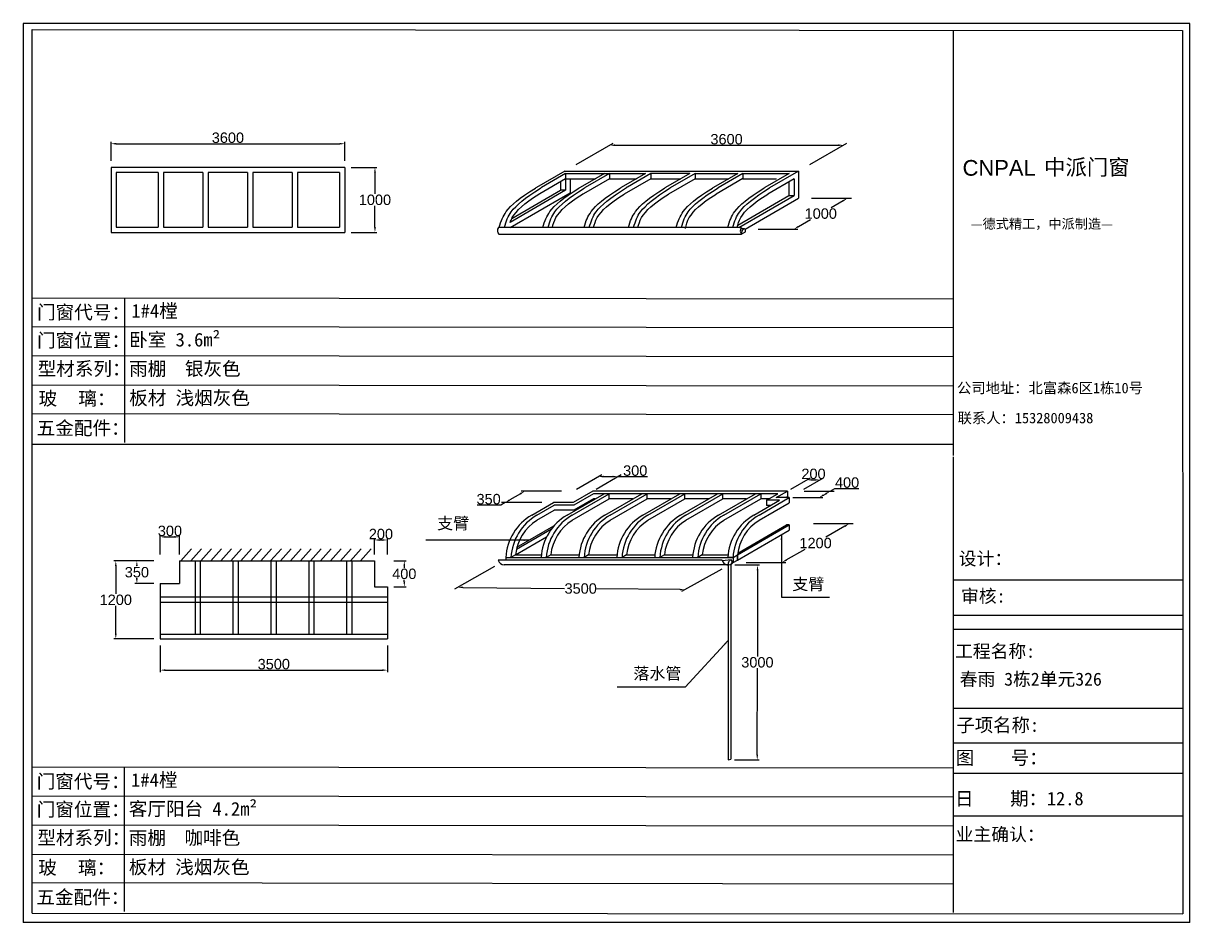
# Model space of a CAD drawing. Header units: inches. Extents: x -138455 to 599497, y -747149 to 13167.
# Drawn here: x 153156 to 171121, y -627251 to -613406 of the extents above; entities that cross this region are included whole.
import ezdxf

# ---------------------------------------------------------------- set-up
doc = ezdxf.new("R2010")
doc.units = ezdxf.units.IN
doc.header["$MEASUREMENT"] = 0
doc.header["$PDMODE"] = 35
doc.header["$PDSIZE"] = -3
doc.layers.add('0 @ 1', color=7, linetype='Continuous')
doc.styles.add('Annotative', font='arialbd.ttf')
doc.styles.add('MtXpl_', font='')
doc.styles.get("Standard").update_dxf_attribs({"font": 'arial.ttf'})
doc.styles.get('MtXpl_').set_extended_font_data('SimSun')
doc.dimstyles.get("Standard").update_dxf_attribs({"dimtxt": 80, "dimasz": 70, "dimexe": 40, "dimexo": 80, "dimgap": 0, "dimtad": 1, "dimtih": 1, "dimtoh": 1, "dimdec": 0, "dimzin": 0, "dimdsep": 46, "dimtxsty": 'Standard', "dimcen": 0.09, "dimadec": 0, "dimazin": 0, "dimtfac": 1, "dimtdec": 0, "dimtofl": 0, "dimtmove": 0, "dimatfit": 3, "dimfxl": 0, "dimtolj": 1, "dimtzin": 0, "dimarcsym": 0})

# ---------------------------------------------------------------- blocks, each defined once
blk = doc.blocks.new('*D2456')
at = {"color": 0, "lineweight": -2, "transparency": 16777216}
for p, q in [((165298, -616098), (165911, -616098)), ((165782, -616138), (165597, -616245)), ((165096, -616534), (165280, -616428)), ((164473, -616574), (165086, -616574))]:
    blk.add_line(p, q, dxfattribs=at)
at = {"color": 0, "transparency": 16777216}
for points in [[(165775, -616127), (165788, -616150), (165851, -616098)], [(165089, -616523), (165102, -616546), (165026, -616574)]]:
    blk.add_solid(points, dxfattribs=at)
at = {"layer": 'Defpoints', "color": 0, "transparency": 16777216}
for p in [(165098, -616098), (165851, -616098), (164273, -616574)]:
    blk.add_point(p, dxfattribs=at)
at = {"color": 0, "transparency": 16777216, "insert": (165439, -616336), "char_height": 160, "width": 462.1, "attachment_point": 5}
blk.add_mtext('\\A1;1000', dxfattribs=at)
blk = doc.blocks.new('*D2457')
at = {"color": 0, "lineweight": -2, "transparency": 16777216}
for p, q in [((161671, -615581), (162240, -615252)), ((162268, -615282), (165708, -615282)), ((165271, -615581), (165840, -615252))]:
    blk.add_line(p, q, dxfattribs=at)
at = {"color": 0, "transparency": 16777216}
for points in [[(162268, -615269), (162268, -615296), (162188, -615282)], [(165708, -615269), (165708, -615296), (165788, -615282)]]:
    blk.add_solid(points, dxfattribs=at)
at = {"layer": 'Defpoints', "color": 0, "transparency": 16777216}
for p in [(165788, -615282), (161498, -615681), (165098, -615681)]:
    blk.add_point(p, dxfattribs=at)
at = {"color": 0, "transparency": 16777216, "insert": (163988, -615191), "char_height": 160, "attachment_point": 5}
blk.add_mtext('\\A1;3600', dxfattribs=at)
blk = doc.blocks.new('*D2458')
at = {"color": 0, "lineweight": -2, "transparency": 16777216}
for p, q in [((154507, -615524), (154507, -615230)), ((154587, -615260), (158027, -615260)), ((158107, -615524), (158107, -615230))]:
    blk.add_line(p, q, dxfattribs=at)
at = {"color": 0, "transparency": 16777216}
for points in [[(154587, -615246), (154587, -615273), (154507, -615260)], [(158027, -615246), (158027, -615273), (158107, -615260)]]:
    blk.add_solid(points, dxfattribs=at)
at = {"layer": 'Defpoints', "color": 0, "transparency": 16777216}
for p in [(158107, -615260), (154507, -615624), (158107, -615624)]:
    blk.add_point(p, dxfattribs=at)
at = {"color": 0, "transparency": 16777216, "insert": (156307, -615168), "char_height": 160, "attachment_point": 5}
blk.add_mtext('\\A1;3600', dxfattribs=at)
blk = doc.blocks.new('*D2459')
at = {"color": 0, "lineweight": -2, "transparency": 16777216}
for p, q in [((158207, -615624), (158602, -615624)), ((158572, -615704), (158572, -616033)), ((158572, -616544), (158572, -616216)), ((158207, -616624), (158602, -616624))]:
    blk.add_line(p, q, dxfattribs=at)
at = {"color": 0, "transparency": 16777216}
for points in [[(158559, -615704), (158586, -615704), (158572, -615624)], [(158559, -616544), (158586, -616544), (158572, -616624)]]:
    blk.add_solid(points, dxfattribs=at)
at = {"layer": 'Defpoints', "color": 0, "transparency": 16777216}
for p in [(158107, -615624), (158107, -616624), (158572, -616624)]:
    blk.add_point(p, dxfattribs=at)
at = {"color": 0, "transparency": 16777216, "insert": (158572, -616124), "char_height": 160, "attachment_point": 5}
blk.add_mtext('\\A1;1000', dxfattribs=at)
blk = doc.blocks.new('*D2460')
at = {"color": 0, "lineweight": -2, "transparency": 16777216}
for p, q in [((160413, -621770), (159796, -622118)), ((163913, -621807), (163296, -622154)), ((159929, -622089), (161492, -622106)), ((163269, -622124), (161990, -622111))]:
    blk.add_line(p, q, dxfattribs=at)
at = {"color": 0, "transparency": 16777216}
for points in [[(159929, -622076), (159929, -622103), (159849, -622088)], [(163269, -622111), (163269, -622137), (163349, -622125)]]:
    blk.add_solid(points, dxfattribs=at)
at = {"layer": 'Defpoints', "color": 0, "transparency": 16777216}
for p in [(160588, -621672), (164088, -621708), (163349, -622125)]:
    blk.add_point(p, dxfattribs=at)
at = {"color": 0, "transparency": 16777216, "insert": (161741, -622108), "char_height": 160, "attachment_point": 5}
blk.add_mtext('\\A1;3500', dxfattribs=at)
blk = doc.blocks.new('*D2461')
at = {"color": 0, "lineweight": -2, "transparency": 16777216}
for p, q in [((155264, -621582), (155264, -621282)), ((155344, -621312), (155484, -621312)), ((155564, -621582), (155564, -621282))]:
    blk.add_line(p, q, dxfattribs=at)
at = {"color": 0, "transparency": 16777216}
for points in [[(155344, -621299), (155344, -621326), (155264, -621312)], [(155484, -621299), (155484, -621326), (155564, -621312)]]:
    blk.add_solid(points, dxfattribs=at)
at = {"layer": 'Defpoints', "color": 0, "transparency": 16777216}
for p in [(155564, -621312), (155264, -621682), (155564, -621682)]:
    blk.add_point(p, dxfattribs=at)
at = {"color": 0, "transparency": 16777216, "insert": (155414, -621221), "char_height": 160, "attachment_point": 5}
blk.add_mtext('\\A1;300', dxfattribs=at)
blk = doc.blocks.new('*D2462')
at = {"color": 0, "lineweight": -2, "transparency": 16777216}
for p, q in [((155164, -621682), (154875, -621682)), ((154905, -621762), (154905, -621765)), ((154905, -621952), (154905, -621948)), ((155164, -622032), (154875, -622032))]:
    blk.add_line(p, q, dxfattribs=at)
at = {"color": 0, "transparency": 16777216}
for points in [[(154891, -621762), (154918, -621762), (154905, -621682)], [(154891, -621952), (154918, -621952), (154905, -622032)]]:
    blk.add_solid(points, dxfattribs=at)
at = {"layer": 'Defpoints', "color": 0, "transparency": 16777216}
for p in [(155264, -621682), (154905, -622032), (155264, -622032)]:
    blk.add_point(p, dxfattribs=at)
at = {"color": 0, "transparency": 16777216, "insert": (154905, -621857), "char_height": 160, "attachment_point": 5}
blk.add_mtext('\\A1;350', dxfattribs=at)
blk = doc.blocks.new('*D2463')
at = {"color": 0, "lineweight": -2, "transparency": 16777216}
for p, q in [((158564, -621582), (158564, -621330)), ((158644, -621360), (158684, -621360)), ((158764, -621582), (158764, -621330))]:
    blk.add_line(p, q, dxfattribs=at)
at = {"color": 0, "transparency": 16777216}
for points in [[(158644, -621347), (158644, -621374), (158564, -621360)], [(158684, -621347), (158684, -621374), (158764, -621360)]]:
    blk.add_solid(points, dxfattribs=at)
at = {"layer": 'Defpoints', "color": 0, "transparency": 16777216}
for p in [(158764, -621360), (158564, -621682), (158764, -621682)]:
    blk.add_point(p, dxfattribs=at)
at = {"color": 0, "transparency": 16777216, "insert": (158664, -621269), "char_height": 160, "attachment_point": 5}
blk.add_mtext('\\A1;200', dxfattribs=at)
blk = doc.blocks.new('*D2464')
at = {"color": 0, "lineweight": -2, "transparency": 16777216}
for p, q in [((158864, -621682), (159054, -621682)), ((159024, -621762), (159024, -621790)), ((158864, -622082), (159054, -622082)), ((159024, -622002), (159024, -621973))]:
    blk.add_line(p, q, dxfattribs=at)
at = {"color": 0, "transparency": 16777216}
for points in [[(159011, -621762), (159038, -621762), (159024, -621682)], [(159011, -622002), (159038, -622002), (159024, -622082)]]:
    blk.add_solid(points, dxfattribs=at)
at = {"layer": 'Defpoints', "color": 0, "transparency": 16777216}
for p in [(158764, -621682), (158764, -622082), (159024, -622082)]:
    blk.add_point(p, dxfattribs=at)
at = {"color": 0, "transparency": 16777216, "insert": (159024, -621882), "char_height": 160, "attachment_point": 5}
blk.add_mtext('\\A1;400', dxfattribs=at)
blk = doc.blocks.new('*D2465')
at = {"color": 0, "lineweight": -2, "transparency": 16777216}
for p, q in [((155264, -622982), (155264, -623394)), ((158764, -622982), (158764, -623394)), ((155344, -623364), (158684, -623364))]:
    blk.add_line(p, q, dxfattribs=at)
at = {"color": 0, "transparency": 16777216}
for points in [[(155344, -623350), (155344, -623377), (155264, -623364)], [(158684, -623350), (158684, -623377), (158764, -623364)]]:
    blk.add_solid(points, dxfattribs=at)
at = {"layer": 'Defpoints', "color": 0, "transparency": 16777216}
for p in [(155264, -622882), (158764, -622882), (158764, -623364)]:
    blk.add_point(p, dxfattribs=at)
at = {"color": 0, "transparency": 16777216, "insert": (157014, -623272), "char_height": 160, "attachment_point": 5}
blk.add_mtext('\\A1;3500', dxfattribs=at)
blk = doc.blocks.new('*D2466')
at = {"color": 0, "lineweight": -2, "transparency": 16777216}
for p, q in [((155164, -621682), (154550, -621682)), ((154580, -621762), (154580, -622190)), ((154580, -622802), (154580, -622373)), ((155164, -622882), (154550, -622882))]:
    blk.add_line(p, q, dxfattribs=at)
at = {"color": 0, "transparency": 16777216}
for points in [[(154567, -621762), (154594, -621762), (154580, -621682)], [(154567, -622802), (154594, -622802), (154580, -622882)]]:
    blk.add_solid(points, dxfattribs=at)
at = {"layer": 'Defpoints', "color": 0, "transparency": 16777216}
for p in [(155264, -621682), (154580, -622882), (155264, -622882)]:
    blk.add_point(p, dxfattribs=at)
at = {"color": 0, "transparency": 16777216, "insert": (154580, -622282), "char_height": 160, "attachment_point": 5}
blk.add_mtext('\\A1;1200', dxfattribs=at)
blk = doc.blocks.new('*D2467')
at = {"color": 0, "lineweight": -2, "transparency": 16777216}
for p, q in [((165327, -621108), (165938, -621108)), ((165809, -621148), (165517, -621317)), ((164908, -621668), (165200, -621500)), ((164288, -621708), (164899, -621708))]:
    blk.add_line(p, q, dxfattribs=at)
at = {"color": 0, "transparency": 16777216}
for points in [[(165802, -621137), (165816, -621160), (165878, -621108)], [(164902, -621657), (164915, -621680), (164839, -621708)]]:
    blk.add_solid(points, dxfattribs=at)
at = {"layer": 'Defpoints', "color": 0, "transparency": 16777216}
for p in [(165127, -621108), (165878, -621108), (164088, -621708)]:
    blk.add_point(p, dxfattribs=at)
at = {"color": 0, "transparency": 16777216, "insert": (165359, -621408), "char_height": 160, "attachment_point": 5}
blk.add_mtext('\\A1;1200', dxfattribs=at)
blk = doc.blocks.new('*D2468')
at = {"color": 0, "lineweight": -2, "transparency": 16777216}
for p, q in [((164979, -620578), (165279, -620405)), ((165179, -620578), (165479, -620405)), ((165307, -620435), (165347, -620435))]:
    blk.add_line(p, q, dxfattribs=at)
at = {"color": 0, "transparency": 16777216}
for points in [[(165307, -620422), (165307, -620448), (165227, -620435)], [(165347, -620422), (165347, -620448), (165427, -620435)]]:
    blk.add_solid(points, dxfattribs=at)
at = {"layer": 'Defpoints', "color": 0, "transparency": 16777216}
for p in [(165427, -620435), (164806, -620678), (165006, -620678)]:
    blk.add_point(p, dxfattribs=at)
at = {"color": 0, "transparency": 16777216, "insert": (165327, -620343), "char_height": 160, "attachment_point": 5}
blk.add_mtext('\\A1;200', dxfattribs=at)
blk = doc.blocks.new('*D2469')
at = {"color": 0, "lineweight": -2, "transparency": 16777216}
for p, q in [((165181, -620608), (165645, -620608)), ((165481, -620668), (165516, -620648)), ((165585, -620608), (165654, -620568)), ((165654, -620568), (166024, -620568)), ((165008, -620708), (165472, -620708))]:
    blk.add_line(p, q, dxfattribs=at)
at = {"color": 0, "transparency": 16777216}
for points in [[(165474, -620657), (165488, -620680), (165412, -620708)], [(165509, -620637), (165522, -620660), (165585, -620608)]]:
    blk.add_solid(points, dxfattribs=at)
at = {"layer": 'Defpoints', "color": 0, "transparency": 16777216}
for p in [(164981, -620608), (165585, -620608), (164808, -620708)]:
    blk.add_point(p, dxfattribs=at)
at = {"color": 0, "transparency": 16777216, "insert": (165844, -620477), "char_height": 160, "attachment_point": 5}
blk.add_mtext('\\A1;400', dxfattribs=at)
blk = doc.blocks.new('*D2470')
at = {"color": 0, "lineweight": -2, "transparency": 16777216}
for p, q in [((161679, -620578), (162067, -620354)), ((161979, -620578), (162367, -620354)), ((162095, -620384), (162235, -620384)), ((162315, -620384), (162768, -620384))]:
    blk.add_line(p, q, dxfattribs=at)
at = {"color": 0, "transparency": 16777216}
for points in [[(162095, -620371), (162095, -620398), (162015, -620384)], [(162235, -620371), (162235, -620398), (162315, -620384)]]:
    blk.add_solid(points, dxfattribs=at)
at = {"layer": 'Defpoints', "color": 0, "transparency": 16777216}
for p in [(162315, -620384), (161506, -620678), (161806, -620678)]:
    blk.add_point(p, dxfattribs=at)
at = {"color": 0, "transparency": 16777216, "insert": (162581, -620293), "char_height": 160, "attachment_point": 5}
blk.add_mtext('\\A1;300', dxfattribs=at)
blk = doc.blocks.new('*D2471')
at = {"color": 0, "lineweight": -2, "transparency": 16777216}
for p, q in [((160813, -620648), (160648, -620743)), ((161446, -620608), (160822, -620608)), ((160509, -620823), (160147, -620823)), ((160579, -620783), (160509, -620823)), ((161143, -620783), (160519, -620783))]:
    blk.add_line(p, q, dxfattribs=at)
at = {"color": 0, "transparency": 16777216}
for points in [[(160806, -620637), (160819, -620660), (160882, -620608)], [(160641, -620732), (160655, -620755), (160579, -620783)]]:
    blk.add_solid(points, dxfattribs=at)
at = {"layer": 'Defpoints', "color": 0, "transparency": 16777216}
for p in [(161646, -620608), (160579, -620783), (161343, -620783)]:
    blk.add_point(p, dxfattribs=at)
at = {"color": 0, "transparency": 16777216, "insert": (160323, -620732), "char_height": 160, "attachment_point": 5}
blk.add_mtext('\\A1;350', dxfattribs=at)
blk = doc.blocks.new('*D2472')
at = {"color": 0, "lineweight": -2, "transparency": 16777216}
for p, q in [((164117, -621745), (164495, -621745)), ((164465, -621825), (164463, -623152)), ((164460, -624665), (164463, -623335)), ((164112, -624744), (164490, -624745))]:
    blk.add_line(p, q, dxfattribs=at)
at = {"color": 0, "transparency": 16777216}
for points in [[(164452, -621825), (164478, -621825), (164465, -621745)], [(164447, -624665), (164474, -624665), (164460, -624745)]]:
    blk.add_solid(points, dxfattribs=at)
at = {"layer": 'Defpoints', "color": 0, "transparency": 16777216}
for p in [(164017, -621744), (164465, -621745), (164012, -624744)]:
    blk.add_point(p, dxfattribs=at)
at = {"color": 0, "transparency": 16777216, "insert": (164463, -623244), "char_height": 160, "attachment_point": 5}
blk.add_mtext('\\A1;3000', dxfattribs=at)

msp = doc.modelspace()

# ---------------------------------------------------------------- linework, layer by layer
for p, q in [((153155.9, -613406.4), (153155.9, -620201.3)), ((171121.3, -613406.4), (153155.9, -613406.4)), ((153289.8, -627104.6), (153289.9, -613501.4)), ((153289.9, -613501.4), (171008.8, -613519)), ((171121.3, -620214), (171121.3, -613406.4)), ((167478.8, -613519), (167478.7, -620057.3)), ((171008.8, -613519), (171013.7, -627117.1)), ((158107.3, -615624.3), (154507.3, -615624.3)), ((154507.3, -615624.3), (154507.3, -616624.3)), ((158107.3, -615624.3), (158107.3, -616624.3)), ((154587.3, -615704.3), (154587.3, -616544.3)), ((155235.3, -615704.3), (154587.3, -615704.3)), ((155235.3, -615704.3), (155235.3, -616544.3)), ((155315.3, -615704.3), (155315.3, -616544.3)), ((155923.3, -615704.3), (155315.3, -615704.3)), ((155923.3, -615704.3), (155923.3, -616544.3)), ((156003.3, -615704.3), (156003.3, -616544.3)), ((156611.3, -615704.3), (156003.3, -615704.3)), ((156611.3, -615704.3), (156611.3, -616544.3)), ((156691.3, -615704.3), (156691.3, -616544.3)), ((157299.3, -615704.3), (156691.3, -615704.3)), ((157299.3, -615704.3), (157299.3, -616544.3)), ((158027.3, -615704.3), (157379.3, -615704.3)), ((157379.3, -615704.3), (157379.3, -616544.3)), ((158027.3, -615704.3), (158027.3, -616544.3)), ((161497.8, -615680.9), (161058.3, -615934.6)), ((161509.6, -615798.3), (161109.5, -616030.4)), ((161509.6, -615718.3), (161138.3, -615934.6)), ((161429.6, -615844.8), (161429.6, -615976.6)), ((161497.8, -615680.9), (165097.8, -615680.9)), ((161509.6, -615718.3), (162741, -615718.5)), ((161509.6, -615718.3), (161509.6, -615798.3)), ((161509.6, -615798.3), (161966.8, -615798.3)), ((161509.6, -615798.3), (161509.6, -615976.6)), ((161578.9, -615798.3), (161578.9, -616016.6)), ((162105.4, -615718.3), (161730.8, -615934.6)), ((162184.1, -615798.3), (161782.1, -616030.4)), ((162185.4, -615718.3), (161810.8, -615934.6)), ((162185.4, -615718.3), (162184.1, -615798.3)), ((162184.1, -615798.3), (162602.7, -615798.3)), ((162741, -615718.5), (162366.6, -615934.6)), ((162819.9, -615798.3), (162411.8, -616034)), ((162821.2, -615718.3), (162461.5, -615926.1)), ((162819.9, -615798.3), (163285.5, -615798.3)), ((162821.2, -615718.3), (162821.2, -615798.3)), ((163423.9, -615718.5), (162821.2, -615718.3)), ((163423.9, -615718.5), (163049.5, -615934.6)), ((163502.7, -615798.3), (163094.7, -616034)), ((163504.1, -615718.3), (163121.7, -615939.1)), ((163504.1, -615718.3), (163502.7, -615798.3)), ((163502.7, -615798.3), (164020.5, -615798.3)), ((163504.1, -615718.3), (164159.1, -615718.3)), ((164159.1, -615718.3), (163784.7, -615934.5)), ((164239.1, -615797.5), (163829.8, -616033.8)), ((164239.1, -615718.3), (163856.9, -615939)), ((164239.1, -615718.3), (164952.9, -615718.3)), ((164240.5, -615718.3), (164239.1, -615798.3)), ((164239.1, -615798.3), (164756.9, -615798.3)), ((164952.9, -615718.3), (164578.5, -615934.5)), ((165028.5, -615800.1), (164623.6, -616033.8)), ((165097.8, -615680.9), (164650.7, -615939)), ((164948.5, -615846.3), (164948.5, -616058.4)), ((165028.5, -615800.1), (165028.5, -616058.4)), ((165097.8, -615680.9), (165097.8, -616098.4)), ((161509.6, -615976.6), (160653.9, -616470.6)), ((160681.9, -616408.3), (161429.6, -615976.6)), ((161509.6, -615976.6), (161429.6, -615976.6)), ((161509.6, -616056.6), (161578.9, -616016.6)), ((160654.6, -616550.3), (161509.6, -616056.6)), ((164160.9, -616513.1), (164948.5, -616058.4)), ((164176.6, -616550.3), (165028.5, -616058.4)), ((164273.2, -616574.5), (165097.8, -616098.4)), ((164948.5, -616058.4), (165028.5, -616058.4)), ((154587.3, -616544.3), (155235.3, -616544.3)), ((155315.3, -616544.3), (155923.3, -616544.3)), ((156003.3, -616544.3), (156611.3, -616544.3)), ((156691.3, -616544.3), (157299.3, -616544.3)), ((157379.3, -616544.3), (158027.3, -616544.3)), ((164218.1, -616550.3), (160473.2, -616550.3)), ((154507.3, -616624.3), (158107.3, -616624.3)), ((160481.3, -616650.3), (164219.9, -616650.3)), ((164263.3, -616571.2), (164206.5, -616571.2)), ((164274.4, -616618.9), (164220.1, -616650.3)), ((153290, -617631.7), (167478.8, -617646.8)), ((154716, -617633.4), (154716.6, -619857.8)), ((154716, -617633.4), (154716.6, -619857.8)), ((153290, -618075.3), (167478.8, -618090.4)), ((153290, -618522), (167478.8, -618537.1)), ((153290, -618972), (167478.8, -618987.1)), ((153289.9, -619411.4), (167478.8, -619429.1)), ((153289.8, -619882.4), (167478.7, -619882.4)), ((167478.8, -620078.1), (167478.7, -627094.4)), ((153155.9, -620201.3), (153155.9, -627251.2)), ((171121.3, -627251.2), (171121.3, -620214)), ((161531, -620977.4), (162100.9, -620648.4)), ((161611, -620977.4), (162180.9, -620648.4)), ((161926.9, -620608.4), (161623.8, -620783.4)), ((161937.6, -620648.4), (161634.5, -620823.4)), ((164926.9, -620608.4), (161926.9, -620608.4)), ((164777.6, -620648.4), (161937.6, -620648.4)), ((162114.3, -620977.4), (162684.2, -620648.4)), ((162180.9, -620728.4), (162180.9, -620648.4)), ((162194.3, -620977.4), (162764.2, -620648.4)), ((162697.6, -620977.4), (163267.6, -620648.4)), ((162764.2, -620728.4), (162764.2, -620648.4)), ((162777.6, -620977.4), (163347.6, -620648.4)), ((163281, -620977.4), (163850.9, -620648.4)), ((163347.6, -620728.4), (163347.6, -620648.4)), ((163361, -620977.4), (163930.9, -620648.4)), ((163864.3, -620977.4), (164434.2, -620648.4)), ((163930.9, -620728.4), (163930.9, -620648.4)), ((163944.3, -620977.4), (164514.2, -620648.4)), ((164514.2, -620648.4), (164514.2, -620728.4)), ((164604.4, -620748.4), (164777.6, -620648.4)), ((164753.7, -620708.4), (164926.9, -620608.4)), ((164892.2, -620708.4), (164926.9, -620688.4)), ((164926.9, -620608.4), (164926.9, -620688.4)), ((160987.6, -620977.4), (161323.8, -620783.4)), ((161067.6, -620977.4), (161334.5, -620823.4)), ((161623.8, -620783.4), (161323.8, -620783.4)), ((161634.5, -620823.4), (161334.5, -620823.4)), ((161611, -621057.4), (162180.9, -620728.4)), ((161937.6, -620728.4), (161634.5, -620903.4)), ((161962.3, -620728.4), (161937.6, -620728.4)), ((162545.7, -620728.4), (162180.9, -620728.4)), ((162194.3, -621057.4), (162764.2, -620728.4)), ((163129, -620728.4), (162764.2, -620728.4)), ((162777.6, -621057.4), (163347.6, -620728.4)), ((163712.3, -620728.4), (163347.6, -620728.4)), ((163361, -621057.4), (163930.9, -620728.4)), ((164295.7, -620728.4), (163930.9, -620728.4)), ((163944.3, -621057.4), (164514.2, -620728.4)), ((164407.6, -620977.4), (164804.4, -620748.4)), ((164487.6, -620977.4), (164953.7, -620708.4)), ((164487.6, -621057.4), (164953.7, -620788.4)), ((164639, -620728.4), (164514.2, -620728.4)), ((164804.4, -620748.4), (164604.4, -620748.4)), ((164604.4, -620748.4), (164604.4, -620828.4)), ((164665.8, -620828.4), (164604.4, -620828.4)), ((164953.7, -620708.4), (164753.7, -620708.4)), ((164953.7, -620708.4), (164953.7, -620788.4)), ((161067.6, -621057.4), (161334.5, -620903.4)), ((161634.5, -620903.4), (161334.5, -620903.4)), ((160751.6, -621499.9), (161293.6, -621187)), ((160758.3, -621472.9), (161329.2, -621143.3)), ((164156.9, -621588.4), (164953.7, -621128.4)), ((164156.9, -621668.4), (164953.7, -621208.4)), ((164160, -621563.5), (164913.7, -621128.4)), ((164953.7, -621128.4), (164913.7, -621128.4)), ((164953.7, -621128.4), (164953.7, -621208.4)), ((160736.9, -621588.4), (161215.6, -621312)), ((155580.4, -621681.7), (155744.9, -621497.8)), ((155734.3, -621681.7), (155898.8, -621497.8)), ((155888.2, -621681.7), (156052.8, -621497.8)), ((156042.1, -621681.7), (156206.7, -621497.8)), ((156196, -621681.7), (156360.6, -621497.8)), ((156349.9, -621681.7), (156514.5, -621497.8)), ((156503.8, -621681.7), (156668.4, -621497.8)), ((156657.8, -621681.7), (156822.3, -621497.8)), ((156811.7, -621681.7), (156976.2, -621497.8)), ((156965.6, -621681.7), (157130.1, -621497.8)), ((157119.5, -621681.7), (157284, -621497.8)), ((157273.4, -621681.7), (157438, -621497.8)), ((157427.3, -621681.7), (157591.9, -621497.8)), ((157581.2, -621681.7), (157745.8, -621497.8)), ((157735.1, -621681.7), (157899.7, -621497.8)), ((157889.1, -621681.7), (158053.6, -621497.8)), ((158043, -621681.7), (158207.5, -621497.8)), ((158196.9, -621681.7), (158361.4, -621497.8)), ((158350.8, -621681.7), (158515.3, -621497.8)), ((160737.2, -621588.2), (160667.6, -621628.4)), ((160736.9, -621588.4), (161134.2, -621588.4)), ((161280.2, -621588.4), (161211, -621628.4)), ((161280.2, -621588.4), (161717.6, -621588.4)), ((161863.6, -621588.4), (161794.3, -621628.4)), ((161863.6, -621588.4), (162300.9, -621588.4)), ((162446.9, -621588.4), (162377.6, -621628.4)), ((162446.9, -621588.4), (162884.2, -621588.4)), ((163030.2, -621588.4), (162961, -621628.4)), ((163030.2, -621588.4), (163467.6, -621588.4)), ((163613.6, -621588.4), (163544.3, -621628.4)), ((163613.6, -621588.4), (164010.9, -621588.4)), ((164087.6, -621628.4), (164156.9, -621588.4)), ((164156.9, -621588.4), (164156.9, -621668.4)), ((164156.9, -621668.4), (164156.9, -621588.4)), ((155563.7, -621681.7), (158563.7, -621681.7)), ((155563.7, -621681.7), (155563.7, -622031.7)), ((155807, -622807.5), (155807, -621681.7)), ((155887, -622807.5), (155887, -621681.7)), ((156390.4, -622807.5), (156390.4, -621681.7)), ((156470.4, -622807.5), (156470.4, -621681.7)), ((156973.7, -622807.5), (156973.7, -621681.7)), ((157053.7, -622807.5), (157053.7, -621681.7)), ((157557, -622807.5), (157557, -621681.7)), ((157637, -622807.5), (157637, -621681.7)), ((158140.4, -622807.5), (158140.4, -621681.7)), ((158220.4, -622807.5), (158220.4, -621681.7)), ((158563.7, -621681.7), (158563.7, -622081.7)), ((163918.6, -621672), (160470.3, -621672)), ((164012.4, -621744), (160564.1, -621744)), ((160587.6, -621628.4), (160587.6, -621672)), ((160587.6, -621628.4), (164087.6, -621628.4)), ((164056.3, -621667.9), (163921, -621679.8)), ((164087.6, -621628.4), (164007.6, -621628.4)), ((164012.4, -621744), (164012.4, -624744)), ((164054.7, -621734.3), (164054.7, -624734.3)), ((164087.6, -621628.4), (164087.6, -621708.4)), ((164087.6, -621708.4), (164156.9, -621668.4)), ((155263.7, -622031.7), (155263.7, -622881.7)), ((155263.7, -622031.7), (155563.7, -622031.7)), ((158563.7, -622081.7), (158763.7, -622081.7)), ((158763.7, -622081.7), (158763.7, -622881.7)), ((167478.8, -621974.5), (171008.8, -621974.5)), ((158763.7, -622241.7), (155263.7, -622241.7)), ((158763.7, -622321.7), (155263.7, -622321.7)), ((167478.7, -622519), (171008.7, -622519)), ((155263.7, -622807.5), (158763.7, -622807.5)), ((167478.8, -622734.8), (171010.7, -622733.9)), ((155263.7, -622881.7), (158763.7, -622881.7)), ((167478.8, -623950.9), (171010.8, -623950)), ((167478.8, -624484.7), (171011, -624483.8)), ((164012.4, -624744), (164054.7, -624734.3)), ((153284.9, -624853.9), (167473.7, -624869)), ((154710.9, -624855.5), (154711.5, -627080)), ((154710.9, -624855.5), (154711.5, -627080)), ((167478.8, -624950.2), (171011.1, -624949.3)), ((153284.9, -625297.5), (167473.7, -625312.6)), ((167478.8, -625607.5), (171011.3, -625606.5)), ((153284.9, -625744.2), (167473.7, -625759.3)), ((153284.9, -626194.2), (167473.7, -626209.3)), ((153284.9, -626633.6), (167473.7, -626651.3)), ((153289.8, -627104.6), (171013.7, -627117.1)), ((171121.3, -627251.2), (153155.9, -627251.2))]:
    msp.add_line(p, q)
for centre, radius, start, end in [((161308.3, -616367.6), 500, 120, 122.1124), ((161359.5, -616463.4), 500, 120, 121.68765), ((161388.3, -616367.6), 500, 120, 122.1124), ((161980.8, -616367.6), 500, 120, 122.1124), ((162032.1, -616463.4), 500, 120, 121.68765), ((162060.8, -616367.6), 500, 120, 122.1124), ((162616.6, -616367.6), 500, 120, 122.1124), ((162711.5, -616359.1), 500, 120, 121.98316), ((163299.5, -616367.6), 500, 120, 122.1124), ((164034.7, -616367.5), 500, 120, 122.1124), ((164828.5, -616367.5), 500, 120, 122.1124), ((161391.1, -621673.8), 804.8, 120.09107, 176.76782), ((161471.1, -621673.8), 804.8, 120.09107, 176.76782), ((161439.6, -621657.2), 705.7, 121.80461, 174.40412), ((161934.5, -621673.8), 804.8, 120.09107, 176.76783), ((162014.5, -621673.8), 804.8, 120.09107, 176.76783), ((161994.1, -621664.6), 717.9, 122.25523, 173.90793), ((162517.8, -621673.8), 804.8, 120.09107, 176.76783), ((162597.8, -621673.8), 804.8, 120.09107, 176.76783), ((162577.4, -621664.6), 717.9, 122.25523, 173.90793), ((163101.1, -621673.8), 804.8, 120.09107, 176.76783), ((163181.1, -621673.8), 804.8, 120.09107, 176.76783), ((163160.8, -621664.6), 717.9, 122.25523, 173.90793), ((163684.5, -621673.8), 804.8, 120.09107, 176.76783), ((163764.5, -621673.8), 804.8, 120.09107, 176.76783), ((163744.1, -621664.6), 717.9, 122.25523, 173.90793), ((164267.8, -621673.8), 804.8, 120.09107, 176.76783), ((164347.8, -621673.8), 804.8, 120.09107, 176.76783), ((164327.4, -621664.6), 717.9, 122.25523, 173.90793), ((164811.1, -621673.8), 804.8, 120.09107, 176.76783), ((164891.1, -621673.8), 804.8, 120.09107, 176.76783), ((164870.8, -621664.6), 717.9, 122.25523, 173.90793), ((160564.1, -621646.8), 97.2, 195.02223, 270), ((164012.4, -621646.8), 97.2, 195.02223, 320.69658)]:
    msp.add_arc(centre, radius, start, end)
for centre, major_axis, ratio, start_param, end_param in [((160527.4, -616589.4), (38.1, 66), 0.8759307, 1.4814637, 2.9951588), ((164263.9, -616588.2), (38.1, 66), 0.7767923, 1.4392834, 3.0249881), ((164249.3, -616611.6), (-22.1, -38.3), 0.5773503, 1.7122253, 6.1417563), ((164042.3, -621708.3), (-22.1, -38.3), 0.5773503, 1.1945297, 6.1417563)]:
    msp.add_ellipse(centre, major_axis=major_axis, ratio=ratio, start_param=start_param, end_param=end_param)
for points, knots in [([(160485.1, -616550.4), (160513.7, -616443.1), (160586.8, -616274.9), (160792.5, -616097.1), (161042.5, -615944.1)], [0, 0, 0, 0, 268.1368963, 661.1771989, 661.1771989, 661.1771989, 661.1771989]), ([(160565.1, -616550.4), (160593.7, -616443.1), (160657.4, -616280.5), (160878.8, -616097.1), (161122.5, -615944.1)], [0, 0, 0, 0, 268.1368963, 661.1771989, 661.1771989, 661.1771989, 661.1771989]), ([(161157.7, -616550.4), (161186.3, -616443.1), (161259.3, -616274.9), (161465, -616097.1), (161715, -615944.1)], [0, 0, 0, 0, 268.1368963, 661.1771989, 661.1771989, 661.1771989, 661.1771989]), ([(161237.7, -616550.4), (161266.3, -616443.1), (161329.9, -616280.5), (161551.3, -616097.1), (161795, -615944.1)], [0, 0, 0, 0, 268.1368963, 661.1771989, 661.1771989, 661.1771989, 661.1771989]), ([(161793.5, -616550.4), (161822.1, -616443.1), (161895.2, -616274.9), (162100.8, -616097.1), (162350.8, -615944.1)], [0, 0, 0, 0, 268.1368963, 661.1771989, 661.1771989, 661.1771989, 661.1771989]), ([(161873.5, -616550.4), (161902.1, -616443.1), (161965.8, -616280.4), (162187.5, -616096.8), (162446.6, -615935)], [0, 0, 0, 0, 268.1368963, 661.6761526, 661.6761526, 661.6761526, 661.6761526]), ([(162476.4, -616550.4), (162505, -616443.1), (162578, -616274.9), (162783.7, -616097.1), (163033.7, -615944.1)], [0, 0, 0, 0, 268.1368963, 661.1771989, 661.1771989, 661.1771989, 661.1771989]), ([(162556.4, -616550.4), (162585, -616443.1), (162649, -616279.4), (162872.9, -616094.7), (163121.7, -615939.1)], [0, 0, 0, 0, 268.1368963, 665.4541132, 665.4541132, 665.4541132, 665.4541132]), ([(163211.6, -616550.3), (163240.1, -616443), (163313.2, -616274.8), (163518.9, -616096.9), (163768.9, -615944)], [0, 0, 0, 0, 268.1368963, 661.1771989, 661.1771989, 661.1771989, 661.1771989]), ([(163291.6, -616550.3), (163320.1, -616443), (163384.2, -616279.3), (163608.1, -616094.6), (163856.9, -615939)], [0, 0, 0, 0, 268.1368963, 665.4541132, 665.4541132, 665.4541132, 665.4541132]), ([(164005.3, -616550.3), (164033.9, -616443), (164107, -616274.8), (164312.7, -616096.9), (164562.7, -615944)], [0, 0, 0, 0, 268.1368963, 661.1771989, 661.1771989, 661.1771989, 661.1771989]), ([(164085.3, -616550.3), (164113.9, -616443), (164178, -616279.3), (164401.9, -616094.6), (164650.7, -615939)], [0, 0, 0, 0, 268.1368963, 665.4541132, 665.4541132, 665.4541132, 665.4541132]), ([(160653.9, -616470.6), (160662.8, -616446.1), (160721.5, -616317.8), (160867.2, -616179.8), (161096.9, -616038)], [179.9848402, 179.9848402, 179.9848402, 179.9848402, 268.1368963, 647.9530734, 647.9530734, 647.9530734, 647.9530734]), ([(161304.8, -616550.3), (161315.4, -616496.9), (161365, -616345.4), (161539.7, -616179.8), (161769.4, -616038)], [86.7058092, 86.7058092, 86.7058092, 86.7058092, 268.1368963, 647.9530734, 647.9530734, 647.9530734, 647.9530734]), ([(161940.6, -616550.3), (161951.2, -616496.9), (162001.1, -616344.4), (162177.8, -616177.7), (162411.8, -616034)], [86.7058092, 86.7058092, 86.7058092, 86.7058092, 268.1368963, 651.5343601, 651.5343601, 651.5343601, 651.5343601]), ([(162623.5, -616550.3), (162634.1, -616496.9), (162684, -616344.4), (162860.7, -616177.7), (163094.7, -616034)], [86.7058092, 86.7058092, 86.7058092, 86.7058092, 268.1368963, 651.5343601, 651.5343601, 651.5343601, 651.5343601]), ([(163355.7, -616565.9), (163366.3, -616506.4), (163413.6, -616349.5), (163595.9, -616177.5), (163829.8, -616033.8)], [68.9327745, 68.9327745, 68.9327745, 68.9327745, 268.1368963, 651.5343601, 651.5343601, 651.5343601, 651.5343601]), ([(164152.4, -616550.3), (164163, -616496.9), (164212.9, -616344.3), (164389.6, -616177.5), (164623.6, -616033.8)], [86.5725557, 86.5725557, 86.5725557, 86.5725557, 268.1368963, 651.5343601, 651.5343601, 651.5343601, 651.5343601])]:
    msp.add_open_spline(points, degree=3, knots=knots)

# ---------------------------------------------------------------- texts
at = {"style": 'MtXpl_'}
for s, height, p in [('中派门窗', 241.71, (168878.3, -615742.2)), ('—德式精工，中派制造—', 148.743, (167749.8, -616567)), ('公司地址：北富森6区1栋10号', 161.591, (167537.5, -619100.7)), ('联系人：15328009438', 161.591, (167546.3, -619562.7)), ('设计：', 200.82, (167564.7, -621746.8)), ('审核:', 200.82, (167599.3, -622323.7)), ('工程名称:', 200.82, (167507.2, -623172.4)), ('春雨 3栋2单元326', 200.816, (167579.2, -623602.8)), ('子项名称:', 207.51, (167528.1, -624312.7)), ('图    号：', 207.51, (167518.1, -624816)), ('日    期：12.8', 207.513, (167508.6, -625444.9)), ('业主确认：', 200.82, (167517.4, -625992.1))]:
    msp.add_text(s, height=height, dxfattribs=at).set_placement(p)
msp.add_text('CNPAL', height=241.71).set_placement((167623.3, -615752.2))
at = {"layer": '0 @ 1', "style": 'Annotative'}
for s, p in [('门窗代号：', (153367.4, -617958.6)), ('门窗位置：', (153367.4, -618390.9)), ('型材系列：', (153376.2, -618827.7)), ('玻    璃：', (153390.9, -619285.6)), ('五金配件：', (153362.2, -619741.9)), ('门窗代号：', (153362.3, -625180.8)), ('门窗位置：', (153362.3, -625613.1)), ('型材系列：', (153371.1, -626049.9)), ('玻    璃：', (153385.8, -626507.8)), ('五金配件：', (153357.1, -626964.1))]:
    msp.add_text(s, height=209.86, dxfattribs=at).set_placement(p)
at = {"layer": '0 @ 1', "attachment_point": 1, "style": 'Annotative'}
for s, width, heights, insert, char_height in [('{\\fSimSun|b1|i0|c134|p2;1#4樘}', 4396.385, [0], (154820.5, -617727.3), 209.856), ('{\\fSimSun|b1|i0|c134|p2;卧室 3.6m²}', 4757.374, [268.8], (154785.6, -618171.3), 209.856), ('{\\fSimSun|b1|i0|c134|p2;雨棚  银灰色}', 4757.374, [268.8], (154785.7, -618618), 209.856), ('{\\fSimSun|b1|i0|c134|p2;板材 浅烟灰色}', 4757.374, [268.8], (154785.9, -619068), 209.856), ('{\\fSimSun|b1|i0|c134|p2;支臂}', 733.842, [0], (159530.1, -621013.8), 180.693), ('{\\fSimSun|b1|i0|c134|p2;支臂}', 733.842, [0], (165001, -621949.4), 180.693), ('{\\fSimSun|b1|i0|c134|p2;落水管}', 1238.562, [0], (162552.6, -623323.6), 180.693), ('{\\fSimSun|b1|i0|c134|p2;1#4樘}', 4396.385, [0], (154815.4, -624949.5), 209.856), ('{\\fSimSun|b1|i0|c134|p2;客厅阳台 4.2m²}', 4757.374, [268.8], (154780.5, -625393.5), 209.856), ('{\\fSimSun|b1|i0|c134|p2;雨棚  咖啡色}', 4757.374, [268.8], (154780.6, -625840.2), 209.856), ('{\\fSimSun|b1|i0|c134|p2;板材 浅烟灰色}', 4757.374, [268.8], (154780.8, -626290.2), 209.856)]:
    msp.add_mtext_dynamic_manual_height_columns(s, width=width, gutter_width=903.5, heights=heights, dxfattribs=dict(at, insert=insert, char_height=char_height))

# ---------------------------------------------------------------- dimensions: what is measured, and where the dimension line sits
for base, p1, p2, picture, middle in [((158107.3, -615259.8), (154507.3, -615624.3), (158107.3, -615624.3), '*D2458', (156307.3, -615168)), ((158763.7, -623363.8), (155263.7, -622881.7), (158763.7, -622881.7), '*D2465', (157013.7, -623272))]:
    dim = msp.add_linear_dim(base=base, p1=p1, p2=p2, dimstyle='Standard', override={"dimtxt": 160, "dimasz": 80, "dimexe": 30, "dimexo": 100, "dimgap": 10, "dimfxl": 100})
    dim.commit()
    dim.dimension.update_dxf_attribs({"geometry": picture, "text_midpoint": middle})
for p1, p2, distance, picture, middle in [((161497.8, -615680.9), (165097.8, -615680.9), 398.6, '*D2457', (163988.1, -615190.6)), ((161505.8, -620678.3), (161805.8, -620678.3), 294, '*D2470', (162581.5, -620292.5)), ((161646, -620608.4), (161342.9, -620783.4), -382.1, '*D2471', (160323, -620731.6))]:
    dim = msp.add_aligned_dim(p1=p1, p2=p2, distance=distance, dimstyle='Standard', override={"dimtxt": 160, "dimasz": 80, "dimexe": 30, "dimexo": 100, "dimgap": 10, "dimfxl": 100})
    dim.commit()
    dim.dimension.update_dxf_attribs({"geometry": picture, "text_midpoint": middle})
dim = msp.add_linear_dim(base=(158572.2, -616624.3), p1=(158107.3, -615624.3), p2=(158107.3, -616624.3), angle=90, text='1000', dimstyle='Standard', override={"dimtxt": 160, "dimasz": 80, "dimexe": 30, "dimexo": 100, "dimgap": 10, "dimfxl": 100})
dim.commit()
dim.dimension.update_dxf_attribs({"geometry": '*D2459', "text_midpoint": (158572.2, -616124.3)})
dim = msp.add_aligned_dim(p1=(164273.2, -616574.5), p2=(165097.8, -616098.4), distance=-376.6, text='1000', dimstyle='Standard', override={"dimtxt": 160, "dimasz": 80, "dimexe": 30, "dimexo": 100, "dimgap": 10, "dimfxl": 100})
dim.commit()
dim.dimension.update_dxf_attribs({"geometry": '*D2456', "text_midpoint": (165438.7, -616336.5)})
for base, p1, p2, angle, picture, middle, dimtype in [((165427.4, -620434.8), (164805.6, -620678.4), (165005.6, -620678.4), 0, '*D2468', (165327.4, -620434.8), 161), ((165878.2, -621108.4), (164087.6, -621708.4), (165126.9, -621108.4), 30, '*D2467', (165358.5, -621408.4), 161), ((154580.5, -622881.7), (155263.7, -621681.7), (155263.7, -622881.7), 90, '*D2466', (154580.5, -622281.7), 160), ((154904.7, -622031.7), (155263.7, -621681.7), (155263.7, -622031.7), 90, '*D2462', (154904.7, -621856.7), 160), ((163348.7, -622124.8), (160587.6, -621672), (164087.6, -621708.4), 359.40478, '*D2460', (161741, -622108.1), 161), ((164465.1, -621745.2), (164012.4, -624744), (164017.2, -621744.5), 89.90841, '*D2472', (164462.7, -623243.7), 161)]:
    dim = msp.add_linear_dim(base=base, p1=p1, p2=p2, angle=angle, dimstyle='Standard', override={"dimtxt": 160, "dimasz": 80, "dimexe": 30, "dimexo": 100, "dimgap": 10, "dimfxl": 100})
    dim.commit()
    dim.dimension.update_dxf_attribs({"geometry": picture, "text_midpoint": middle, "dimtype": dimtype})
dim = msp.add_linear_dim(base=(165584.9, -620608.4), p1=(164808.2, -620708.4), p2=(164981.4, -620608.4), angle=30, text='400', dimstyle='Standard', override={"dimtxt": 160, "dimasz": 80, "dimexe": 30, "dimexo": 100, "dimgap": 10, "dimfxl": 100})
dim.commit()
dim.dimension.update_dxf_attribs({"geometry": '*D2469', "text_midpoint": (165843.9, -620568.4), "dimtype": 161})
for base, p1, p2, picture, middle in [((155563.7, -621312.3), (155263.7, -621681.7), (155563.7, -621681.7), '*D2461', (155413.7, -621312.3)), ((158763.7, -621360.3), (158563.7, -621681.7), (158763.7, -621681.7), '*D2463', (158663.7, -621360.3))]:
    dim = msp.add_linear_dim(base=base, p1=p1, p2=p2, dimstyle='Standard', override={"dimtxt": 160, "dimasz": 80, "dimexe": 30, "dimexo": 100, "dimgap": 10, "dimfxl": 100})
    dim.commit()
    dim.dimension.update_dxf_attribs({"geometry": picture, "text_midpoint": middle, "dimtype": 160})
dim = msp.add_linear_dim(base=(159024.2, -622081.7), p1=(158763.7, -621681.7), p2=(158763.7, -622081.7), angle=90, dimstyle='Standard', override={"dimtxt": 160, "dimasz": 80, "dimexe": 30, "dimexo": 100, "dimgap": 10, "dimfxl": 100})
dim.commit()
dim.dimension.update_dxf_attribs({"geometry": '*D2464', "text_midpoint": (159024.2, -621881.7)})

# ---------------------------------------------------------------- leaders
for points in [[(160941.4, -621362.4), (159356.6, -621362.4)], [(164833.6, -621277.7), (164833.6, -622239.6), (165571.6, -622239.6)], [(164012.4, -622906.2), (163351.2, -623626.9), (162302.2, -623626.9)]]:
    msp.add_leader(points, dimstyle='Standard', override={"dimtxt": 160, "dimasz": 80, "dimexe": 30, "dimexo": 100, "dimgap": 10, "dimtad": 0, "dimfxl": 100})

doc.saveas('drawing.dxf')
